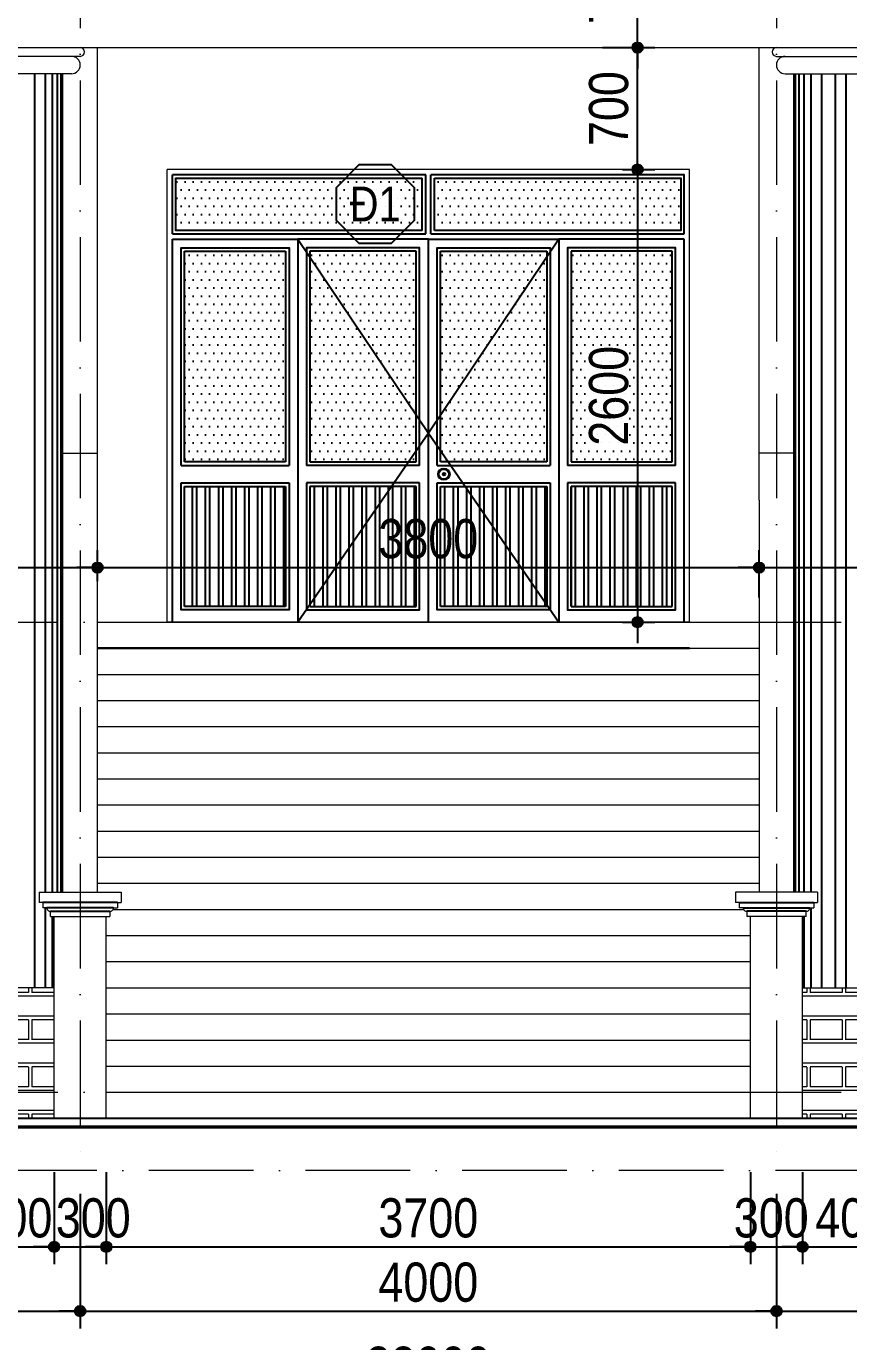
# Model space of a CAD drawing. Extents: x -1107188 to -523840, y 39692 to 514392.
# Drawn here: x -1084684 to -1079960, y 436156 to 443711 of the extents above; entities that cross this region are included whole.
import ezdxf
from ezdxf.enums import TextEntityAlignment as Align

# ---------------------------------------------------------------- set-up
doc = ezdxf.new("R2010")
doc.units = 0
doc.linetypes.add('ACAD_ISO10W100', pattern=[18, 12, -3, 0, -3])
doc.layers.get('DEFPOINTS').update_dxf_attribs({"linetype": 'CONTINUOUS'})
for name, color, linetype in [('baocongtrinh', 2, 'CONTINUOUS'), ('DIM', 1, 'CONTINUOUS'), ('DOOR', 20, 'CONTINUOUS'), ('HACTH', 8, 'CONTINUOUS'), ('HATCH', 8, 'CONTINUOUS'), ('KINH 1', 142, 'CONTINUOUS'), ('TAGS', 60, 'CONTINUOUS'), ('TUONG', 131, 'CONTINUOUS')]:
    doc.layers.add(name, color=color, linetype=linetype)
for name, color, linetype, lineweight in [('HACHT', 8, 'CONTINUOUS', 5), ('NET-THAY', 2, 'CONTINUOUS', 13), ('TRUC', 24, 'CONTINUOUS', 0)]:
    doc.layers.add(name, color=color, linetype=linetype, lineweight=lineweight)
doc.styles.add('HEL-CONDENSE', font='')
doc.styles.add('VNI-HELVE-CONDENSEN', font='')
doc.styles.get('HEL-CONDENSE').set_extended_font_data('VNI-Helve-Condense')
doc.styles.get('VNI-HELVE-CONDENSEN').set_extended_font_data('VNI-Helve-Condense')
doc.dimstyles.new('D100', dxfattribs={"dimtxt": 225, "dimasz": 1.2, "dimexe": 100, "dimexo": 0, "dimgap": 50, "dimtad": 1, "dimdec": 0, "dimzin": 13, "dimdsep": 46, "dimtxsty": 'HEL-CONDENSE', "dimblk": 'D50', "dimcen": 0, "dimclrd": 1, "dimclre": 1, "dimclrt": 7, "dimadec": 0, "dimazin": 0, "dimtfac": 1, "dimtdec": 0, "dimtmove": 0, "dimatfit": 3, "dimldrblk": 'D50', "dimfxl": 1, "dimtolj": 1, "dimtzin": 13, "dimarcsym": 0})
pattern_1 = [(180, (-2397851.25, 149288.5), (-3e-14, -270.968), [387.35, -19.05]), (180, (-2397851.25, 149174.2), (-3e-14, -270.968), [387.35, -19.05]), (180, (-2397952.85, 149153), (-3e-14, -270.968), [184.15, -19.05]), (180, (-2397952.85, 149038.7), (-3e-14, -270.968), [184.15, -19.05]), (270, (-2397851.25, 149288.5), (406.4, -7e-14), [114.3, -156.6672]), (270, (-2397832.2, 149288.5), (406.4, -7e-14), [114.3, -156.6672]), (270, (-2397952.85, 149153.01), (203.2, -4e-14), [114.3, -156.6672]), (270, (-2397933.8, 149153.01), (203.2, -4e-14), [114.3, -156.6672])]
pattern_2 = [(0, (564563.976, -397228.72), (23.4375, 46.875), [0, -46.875])]

# ---------------------------------------------------------------- blocks, each defined once
blk = doc.blocks.new('D50')
at = {"layer": 'DIM'}
blk.add_hatch(color=256, dxfattribs=at).paths.add_polyline_path([(25, 0, 1), (-25, 0, 1)])
blk.add_line((25, 0), (100, 0), dxfattribs=at)
blk.add_circle((0, 0), 25, dxfattribs=at)
blk = doc.blocks.new('*D620')
at = {"layer": 'DEFPOINTS', "color": 0, "transparency": 16777216}
for p in [(-1089874.6, 437005), (-1084374.6, 437005), (-1084374.6, 436331.5)]:
    blk.add_point(p, dxfattribs=at)
at = {"layer": 'DIM', "color": 1, "lineweight": -2, "transparency": 16777216}
for p, q in [((-1089874.6, 437005), (-1089874.6, 436231.5)), ((-1084374.6, 437005), (-1084374.6, 436231.5)), ((-1089873.4, 436331.5), (-1084375.8, 436331.5))]:
    blk.add_line(p, q, dxfattribs=at)
at = {"layer": 'DIM', "color": 1, "lineweight": -2, "transparency": 16777216, "xscale": 1.199999999999999, "yscale": 1.199999999999999, "zscale": 1.199999999999999, "rotation": 180}
blk.add_blockref('D50', (-1089874.6, 436331.5), dxfattribs=at)
at = {"layer": 'DIM', "color": 1, "lineweight": -2, "transparency": 16777216, "xscale": 1.199999999999999, "yscale": 1.199999999999999, "zscale": 1.199999999999999}
blk.add_blockref('D50', (-1084374.6, 436331.5), dxfattribs=at)
at = {"layer": 'DIM', "color": 7, "transparency": 16777216, "insert": (-1087124.6, 436496.4), "char_height": 225, "attachment_point": 5, "style": 'HEL-CONDENSE'}
blk.add_mtext('\\A1;5500', dxfattribs=at)
blk = doc.blocks.new('*D621')
at = {"layer": 'DEFPOINTS', "color": 0, "transparency": 16777216}
for p in [(-1084374.6, 437005), (-1080374.6, 437005), (-1080374.6, 436331.5)]:
    blk.add_point(p, dxfattribs=at)
at = {"layer": 'DIM', "color": 1, "lineweight": -2, "transparency": 16777216}
for p, q in [((-1084374.6, 437005), (-1084374.6, 436231.5)), ((-1080374.6, 437005), (-1080374.6, 436231.5)), ((-1084373.4, 436331.5), (-1080375.8, 436331.5))]:
    blk.add_line(p, q, dxfattribs=at)
at = {"layer": 'DIM', "color": 1, "lineweight": -2, "transparency": 16777216, "xscale": 1.199999999999999, "yscale": 1.199999999999999, "zscale": 1.199999999999999, "rotation": 180}
blk.add_blockref('D50', (-1084374.6, 436331.5), dxfattribs=at)
at = {"layer": 'DIM', "color": 1, "lineweight": -2, "transparency": 16777216, "xscale": 1.199999999999999, "yscale": 1.199999999999999, "zscale": 1.199999999999999}
blk.add_blockref('D50', (-1080374.6, 436331.5), dxfattribs=at)
at = {"layer": 'DIM', "color": 7, "transparency": 16777216, "insert": (-1082374.6, 436496.4), "char_height": 225, "attachment_point": 5, "style": 'HEL-CONDENSE'}
blk.add_mtext('\\A1;4000', dxfattribs=at)
blk = doc.blocks.new('*D622')
at = {"layer": 'DEFPOINTS', "color": 0, "transparency": 16777216}
for p in [(-1080374.6, 437005), (-1074874.6, 437005), (-1074874.6, 436331.5)]:
    blk.add_point(p, dxfattribs=at)
at = {"layer": 'DIM', "color": 1, "lineweight": -2, "transparency": 16777216}
for p, q in [((-1080374.6, 437005), (-1080374.6, 436231.5)), ((-1074874.6, 437005), (-1074874.6, 436231.5)), ((-1080373.4, 436331.5), (-1074875.8, 436331.5))]:
    blk.add_line(p, q, dxfattribs=at)
at = {"layer": 'DIM', "color": 1, "lineweight": -2, "transparency": 16777216, "xscale": 1.199999999999999, "yscale": 1.199999999999999, "zscale": 1.199999999999999, "rotation": 180}
blk.add_blockref('D50', (-1080374.6, 436331.5), dxfattribs=at)
at = {"layer": 'DIM', "color": 1, "lineweight": -2, "transparency": 16777216, "xscale": 1.199999999999999, "yscale": 1.199999999999999, "zscale": 1.199999999999999}
blk.add_blockref('D50', (-1074874.6, 436331.5), dxfattribs=at)
at = {"layer": 'DIM', "color": 7, "transparency": 16777216, "insert": (-1077624.6, 436496.4), "char_height": 225, "attachment_point": 5, "style": 'HEL-CONDENSE'}
blk.add_mtext('\\A1;5500', dxfattribs=at)
blk = doc.blocks.new('*D625')
at = {"layer": 'DEFPOINTS', "color": 0, "transparency": 16777216}
for p in [(-1098874.6, 437005), (-1065874.6, 437005), (-1065874.6, 435848.2)]:
    blk.add_point(p, dxfattribs=at)
at = {"layer": 'DIM', "color": 1, "lineweight": -2, "transparency": 16777216}
for p, q in [((-1098874.6, 437005), (-1098874.6, 435748.2)), ((-1065874.6, 437005), (-1065874.6, 435748.2)), ((-1098873.4, 435848.2), (-1065875.8, 435848.2))]:
    blk.add_line(p, q, dxfattribs=at)
at = {"layer": 'DIM', "color": 1, "lineweight": -2, "transparency": 16777216, "xscale": 1.199999999999999, "yscale": 1.199999999999999, "zscale": 1.199999999999999, "rotation": 180}
blk.add_blockref('D50', (-1098874.6, 435848.2), dxfattribs=at)
at = {"layer": 'DIM', "color": 1, "lineweight": -2, "transparency": 16777216, "xscale": 1.199999999999999, "yscale": 1.199999999999999, "zscale": 1.199999999999999}
blk.add_blockref('D50', (-1065874.6, 435848.2), dxfattribs=at)
at = {"layer": 'DIM', "color": 7, "transparency": 16777216, "insert": (-1082374.6, 436013.1), "char_height": 225, "attachment_point": 5, "style": 'HEL-CONDENSE'}
blk.add_mtext('\\A1;33000', dxfattribs=at)
blk = doc.blocks.new('KH-CUADI')
at = {"layer": 'TAGS'}
blk.add_lwpolyline([(-124, 300), (-300, 124), (-300, -124), (-124, -300), (124, -300), (300, -124), (300, 124), (124, 300)], close=True, dxfattribs=at)
at = {"layer": 'TAGS', "style": 'VNI-HELVE-CONDENSEN'}
blk.add_attdef('D', text='', height=300, dxfattribs=at).set_placement((0, 0), align=Align.MIDDLE)
blk = doc.blocks.new('A$C78045626')
at = {"layer": 'HATCH', "ltscale": 0.5}
h = blk.add_hatch(dxfattribs=at)
h.set_pattern_fill('ANSI32', color=256, scale=200, angle=45, style=0)
h.set_pattern_definition([(90, (-1082904.114, 382313.736), (-75, 1e-14), []), (90, (-1082879.114, 382338.736), (-75, 1e-14), [])])
h.paths.add_polyline_path([(-3441.3, 919.6), (-4021.3, 919.6), (-4021.3, 229.6), (-3441.3, 229.6)])
h.paths.add_polyline_path([(-2832.2, 919.6), (-3301.3, 919.6), (-3301.3, 240.8)], flags=17)
h.paths.add_polyline_path([(-2691.3, 919.6), (-2832.2, 919.6), (-3301.3, 240.8), (-3301.3, 229.6), (-2691.3, 229.6)])
h.paths.add_polyline_path([(-2410.5, 919.6), (-2551.3, 919.6), (-2551.3, 229.6), (-1941.3, 229.6), (-1941.3, 240.8)])
h.paths.add_polyline_path([(-1941.3, 919.6), (-2410.5, 919.6), (-1941.3, 240.8)], flags=17)
h.paths.add_polyline_path([(-1221.3, 919.6), (-1801.3, 919.6), (-1801.3, 229.6), (-1221.3, 229.6)])
at = {"layer": 'KINH 1', "ltscale": 0.5}
h = blk.add_hatch(dxfattribs=at)
h.set_pattern_fill('DOTS', color=256, scale=750, style=0)
h.set_pattern_definition(pattern_2)
h.paths.add_polyline_path([(-2656.3, 2689.6), (-4071.3, 2689.6), (-4071.3, 2389.6), (-2656.3, 2389.6)])
h.paths.add_polyline_path([(-1171.3, 2689.6), (-2586.3, 2689.6), (-2586.3, 2389.6), (-1171.3, 2389.6)])
h = blk.add_hatch(dxfattribs=at)
h.set_pattern_fill('DOTS', color=256, scale=750, style=0)
h.set_pattern_definition(pattern_2)
h.paths.add_polyline_path([(-3441.3, 2269.6), (-4021.3, 2269.6), (-4021.3, 1059.6), (-3441.3, 1059.6)])
h.paths.add_polyline_path([(-3301.3, 2235.5), (-3301.3, 1059.6), (-2735.4, 1059.6), (-2691.3, 1123.3), (-2691.3, 1328.6)])
h.paths.add_polyline_path([(-2691.3, 2269.6), (-3301.3, 2269.6), (-3301.3, 2235.5), (-2691.3, 1328.6)])
h.paths.add_polyline_path([(-2691.3, 1123.3), (-2735.4, 1059.6), (-2691.3, 1059.6)])
h = blk.add_hatch(dxfattribs=at)
h.set_pattern_fill('DOTS', color=256, scale=750, style=0)
h.set_pattern_definition(pattern_2)
h.paths.add_polyline_path([(-1221.3, 2269.6), (-1801.3, 2269.6), (-1801.3, 1059.6), (-1221.3, 1059.6)])
h.paths.add_polyline_path([(-1941.3, 2235.5), (-2551.3, 1328.6), (-2551.3, 1123.3), (-2507.3, 1059.6), (-1941.3, 1059.6)])
h.paths.add_polyline_path([(-1941.3, 2235.5), (-1941.3, 2269.6), (-2551.3, 2269.6), (-2551.3, 1328.6)])
h.paths.add_polyline_path([(-2551.3, 1123.3), (-2551.3, 1059.6), (-2507.3, 1059.6)], flags=17)
at = {"layer": 'DOOR'}
for p, q in [((-2636.3, 2369.6), (-2636.3, 2709.6)), ((-2606.3, 2369.6), (-2606.3, 2709.6)), ((-4091.3, 2339.6), (-3371.3, 2339.6)), ((-4091.3, 139.6), (-4091.3, 2339.6)), ((-3371.3, 2339.6), (-3371.3, 139.6)), ((-1151.3, 2339.6), (-1871.3, 2339.6)), ((-1871.3, 2339.6), (-1871.3, 139.6)), ((-4041.3, 1039.6), (-3421.3, 1039.6)), ((-2671.3, 1039.6), (-3321.3, 1039.6)), ((-2571.3, 1039.6), (-1921.3, 1039.6)), ((-1201.3, 1039.6), (-1821.3, 1039.6)), ((-4041.3, 939.6), (-3421.3, 939.6)), ((-2671.3, 939.6), (-3321.3, 939.6)), ((-2571.3, 939.6), (-1921.3, 939.6)), ((-1201.3, 939.6), (-1821.3, 939.6))]:
    blk.add_line(p, q, dxfattribs=at)
for points in [[(-2636.3, 2709.6), (-4091.3, 2709.6)], [(-4091.3, 2369.6), (-4091.3, 2709.6)], [(-1151.3, 2369.6), (-1151.3, 2709.6), (-2606.3, 2709.6)], [(-4091.3, 2369.6), (-2636.3, 2369.6)], [(-2606.3, 2369.6), (-1151.3, 2369.6)], [(-4041.3, 1039.6), (-4041.3, 2289.6), (-3421.3, 2289.6), (-3421.3, 1039.6)], [(-2621.3, 139.6), (-2621.3, 2339.6), (-3371.3, 2339.6), (-3371.3, 139.6)], [(-2671.3, 1039.6), (-2671.3, 2289.6), (-3321.3, 2289.6), (-3321.3, 1039.6)], [(-2621.3, 139.6), (-2621.3, 2339.6), (-1871.3, 2339.6), (-1871.3, 139.6)], [(-2571.3, 1039.6), (-2571.3, 2289.6), (-1921.3, 2289.6), (-1921.3, 1039.6)], [(-1201.3, 1039.6), (-1201.3, 2289.6), (-1821.3, 2289.6), (-1821.3, 1039.6)], [(-1151.3, 139.6), (-1151.3, 2339.6)], [(-3421.3, 939.6), (-3421.3, 209.6), (-4041.3, 209.6), (-4041.3, 939.6)], [(-3321.3, 939.6), (-3321.3, 209.6), (-2671.3, 209.6), (-2671.3, 939.6)], [(-1921.3, 939.6), (-1921.3, 209.6), (-2571.3, 209.6), (-2571.3, 939.6)], [(-1821.3, 939.6), (-1821.3, 209.6), (-1201.3, 209.6), (-1201.3, 939.6)]]:
    blk.add_lwpolyline(points, dxfattribs=at)
at = {"layer": 'HACTH'}
for p, q in [((-2656.3, 2389.6), (-2656.3, 2689.6)), ((-2586.3, 2389.6), (-2586.3, 2689.6))]:
    blk.add_line(p, q, dxfattribs=at)
for points in [[(-2656.3, 2389.6), (-4071.3, 2389.6), (-4071.3, 2689.6), (-2656.3, 2689.6)], [(-2586.3, 2689.6), (-1171.3, 2689.6), (-1171.3, 2389.6), (-2586.3, 2389.6)], [(-3371.3, 2339.6), (-2621.3, 1224.6), (-3371.3, 139.6)], [(-1871.3, 2339.6), (-2621.3, 1224.6), (-1871.3, 139.6)]]:
    blk.add_lwpolyline(points, dxfattribs=at)
for radius in [28.7, 7.25]:
    blk.add_circle((-2531.9, 989.6), radius, dxfattribs=at)
at = {"layer": 'HATCH'}
for p, q in [((-4021.3, 2269.6), (-3441.3, 2269.6)), ((-4021.3, 1059.6), (-4021.3, 2269.6)), ((-3441.3, 2269.6), (-3441.3, 1059.6)), ((-2691.3, 2269.6), (-3301.3, 2269.6)), ((-3301.3, 2269.6), (-3301.3, 1059.6)), ((-2691.3, 1059.6), (-2691.3, 2269.6)), ((-2551.3, 1059.6), (-2551.3, 2269.6)), ((-2551.3, 2269.6), (-1941.3, 2269.6)), ((-1941.3, 2269.6), (-1941.3, 1059.6)), ((-1221.3, 2269.6), (-1801.3, 2269.6)), ((-1801.3, 2269.6), (-1801.3, 1059.6)), ((-1221.3, 1059.6), (-1221.3, 2269.6)), ((-3441.3, 1059.6), (-4021.3, 1059.6)), ((-3301.3, 1059.6), (-2691.3, 1059.6)), ((-1941.3, 1059.6), (-2551.3, 1059.6)), ((-1801.3, 1059.6), (-1221.3, 1059.6)), ((-4021.3, 229.6), (-4021.3, 919.6)), ((-4021.3, 919.6), (-3441.3, 919.6)), ((-3441.3, 919.6), (-3441.3, 229.6)), ((-3301.3, 919.6), (-3301.3, 229.6)), ((-2691.3, 919.6), (-3301.3, 919.6)), ((-2691.3, 229.6), (-2691.3, 919.6)), ((-2551.3, 229.6), (-2551.3, 919.6)), ((-2551.3, 919.6), (-1941.3, 919.6)), ((-1941.3, 919.6), (-1941.3, 229.6)), ((-1801.3, 919.6), (-1801.3, 229.6)), ((-1221.3, 919.6), (-1801.3, 919.6)), ((-1221.3, 229.6), (-1221.3, 919.6)), ((-3441.3, 229.6), (-4021.3, 229.6)), ((-3301.3, 229.6), (-2691.3, 229.6)), ((-1941.3, 229.6), (-2551.3, 229.6)), ((-1801.3, 229.6), (-1221.3, 229.6))]:
    blk.add_line(p, q, dxfattribs=at)
at = {"layer": 'NET-THAY'}
for p, q in [((-4121.3, 139.6), (-4121.3, 2739.6)), ((-1121.3, 139.6), (-4121.3, 139.6))]:
    blk.add_line(p, q, dxfattribs=at)
for points in [[(-1121.3, 139.6), (-1121.3, 2739.6), (-4121.3, 2739.6)], [(-2526.7, 989.6), (-2536.1, 989.6)]]:
    blk.add_lwpolyline(points, dxfattribs=at)
blk.add_circle((-2531.9, 989.6), 35.2, dxfattribs=at)
blk = doc.blocks.new('*D644')
at = {"layer": 'DEFPOINTS', "color": 0, "linetype": 'Continuous', "transparency": 16777216}
for p in [(-1087174.6, 440849), (-1084274.6, 440602), (-1084274.6, 440524.9)]:
    blk.add_point(p, dxfattribs=at)
at = {"layer": 'DIM', "color": 1, "linetype": 'Continuous', "lineweight": -2, "transparency": 16777216}
for p, q in [((-1087174.6, 440849), (-1087174.6, 440502)), ((-1084274.6, 440524.9), (-1084274.6, 440702)), ((-1087173.4, 440602), (-1084275.8, 440602))]:
    blk.add_line(p, q, dxfattribs=at)
at = {"layer": 'DIM', "color": 1, "linetype": 'Continuous', "lineweight": -2, "transparency": 16777216, "xscale": 1.199999999999999, "yscale": 1.199999999999999, "zscale": 1.199999999999999, "rotation": 180}
blk.add_blockref('D50', (-1087174.6, 440602), dxfattribs=at)
at = {"layer": 'DIM', "color": 1, "linetype": 'Continuous', "lineweight": -2, "transparency": 16777216, "xscale": 1.199999999999999, "yscale": 1.199999999999999, "zscale": 1.199999999999999}
blk.add_blockref('D50', (-1084274.6, 440602), dxfattribs=at)
at = {"layer": 'DIM', "color": 7, "linetype": 'Continuous', "transparency": 16777216, "insert": (-1085724.6, 440766.9), "char_height": 225, "attachment_point": 5, "style": 'HEL-CONDENSE'}
blk.add_mtext('\\A1;2900', dxfattribs=at)
blk = doc.blocks.new('*D645')
at = {"layer": 'DEFPOINTS', "color": 0, "linetype": 'Continuous', "transparency": 16777216}
for p in [(-1080474.6, 440602), (-1084274.6, 440524.9), (-1080474.6, 440429.8)]:
    blk.add_point(p, dxfattribs=at)
at = {"layer": 'DIM', "color": 1, "linetype": 'Continuous', "lineweight": -2, "transparency": 16777216}
for p, q in [((-1084274.6, 440524.9), (-1084274.6, 440702)), ((-1080474.6, 440429.8), (-1080474.6, 440702)), ((-1084273.4, 440602), (-1080475.8, 440602))]:
    blk.add_line(p, q, dxfattribs=at)
at = {"layer": 'DIM', "color": 1, "linetype": 'Continuous', "lineweight": -2, "transparency": 16777216, "xscale": 1.199999999999999, "yscale": 1.199999999999999, "zscale": 1.199999999999999, "rotation": 180}
blk.add_blockref('D50', (-1084274.6, 440602), dxfattribs=at)
at = {"layer": 'DIM', "color": 1, "linetype": 'Continuous', "lineweight": -2, "transparency": 16777216, "xscale": 1.199999999999999, "yscale": 1.199999999999999, "zscale": 1.199999999999999}
blk.add_blockref('D50', (-1080474.6, 440602), dxfattribs=at)
at = {"layer": 'DIM', "color": 7, "linetype": 'Continuous', "transparency": 16777216, "insert": (-1082374.6, 440766.9), "char_height": 225, "attachment_point": 5, "style": 'HEL-CONDENSE'}
blk.add_mtext('\\A1;3800', dxfattribs=at)
blk = doc.blocks.new('*D646')
at = {"layer": 'DEFPOINTS', "color": 0, "linetype": 'Continuous', "transparency": 16777216}
for p in [(-1077574.6, 440602), (-1080474.6, 440429.8), (-1077574.6, 440288.7)]:
    blk.add_point(p, dxfattribs=at)
at = {"layer": 'DIM', "color": 1, "linetype": 'Continuous', "lineweight": -2, "transparency": 16777216}
for p, q in [((-1080474.6, 440429.8), (-1080474.6, 440702)), ((-1077574.6, 440288.7), (-1077574.6, 440702)), ((-1080473.4, 440602), (-1077575.8, 440602))]:
    blk.add_line(p, q, dxfattribs=at)
at = {"layer": 'DIM', "color": 1, "linetype": 'Continuous', "lineweight": -2, "transparency": 16777216, "xscale": 1.199999999999999, "yscale": 1.199999999999999, "zscale": 1.199999999999999, "rotation": 180}
blk.add_blockref('D50', (-1080474.6, 440602), dxfattribs=at)
at = {"layer": 'DIM', "color": 1, "linetype": 'Continuous', "lineweight": -2, "transparency": 16777216, "xscale": 1.199999999999999, "yscale": 1.199999999999999, "zscale": 1.199999999999999}
blk.add_blockref('D50', (-1077574.6, 440602), dxfattribs=at)
at = {"layer": 'DIM', "color": 7, "linetype": 'Continuous', "transparency": 16777216, "insert": (-1079024.6, 440766.9), "char_height": 225, "attachment_point": 5, "style": 'HEL-CONDENSE'}
blk.add_mtext('\\A1;2900', dxfattribs=at)
blk = doc.blocks.new('*D713')
at = {"layer": 'DEFPOINTS', "color": 0, "linetype": 'Continuous', "transparency": 16777216}
for p in [(-1084924.6, 437132.8), (-1084524.6, 437129.3), (-1084524.6, 436700.7)]:
    blk.add_point(p, dxfattribs=at)
at = {"layer": 'DIM', "color": 1, "linetype": 'Continuous', "lineweight": -2, "transparency": 16777216}
for p, q in [((-1084924.6, 437132.8), (-1084924.6, 436600.7)), ((-1084524.6, 437129.3), (-1084524.6, 436600.7)), ((-1084923.4, 436700.7), (-1084525.8, 436700.7))]:
    blk.add_line(p, q, dxfattribs=at)
at = {"layer": 'DIM', "color": 1, "linetype": 'Continuous', "lineweight": -2, "transparency": 16777216, "xscale": 1.199999999999999, "yscale": 1.199999999999999, "zscale": 1.199999999999999, "rotation": 180}
blk.add_blockref('D50', (-1084924.6, 436700.7), dxfattribs=at)
at = {"layer": 'DIM', "color": 1, "linetype": 'Continuous', "lineweight": -2, "transparency": 16777216, "xscale": 1.199999999999999, "yscale": 1.199999999999999, "zscale": 1.199999999999999}
blk.add_blockref('D50', (-1084524.6, 436700.7), dxfattribs=at)
at = {"layer": 'DIM', "color": 7, "linetype": 'Continuous', "transparency": 16777216, "insert": (-1084749.6, 436865.6), "char_height": 225, "attachment_point": 5, "style": 'HEL-CONDENSE'}
blk.add_mtext('\\A1;400', dxfattribs=at)
blk = doc.blocks.new('*D714')
at = {"layer": 'DEFPOINTS', "color": 0, "linetype": 'Continuous', "transparency": 16777216}
for p in [(-1084524.6, 437129.3), (-1084224.6, 437129.3), (-1084224.6, 436700.7)]:
    blk.add_point(p, dxfattribs=at)
at = {"layer": 'DIM', "color": 1, "linetype": 'Continuous', "lineweight": -2, "transparency": 16777216}
for p, q in [((-1084524.6, 437129.3), (-1084524.6, 436600.7)), ((-1084224.6, 437129.3), (-1084224.6, 436600.7)), ((-1084523.4, 436700.7), (-1084225.8, 436700.7))]:
    blk.add_line(p, q, dxfattribs=at)
at = {"layer": 'DIM', "color": 1, "linetype": 'Continuous', "lineweight": -2, "transparency": 16777216, "xscale": 1.199999999999999, "yscale": 1.199999999999999, "zscale": 1.199999999999999, "rotation": 180}
blk.add_blockref('D50', (-1084524.6, 436700.7), dxfattribs=at)
at = {"layer": 'DIM', "color": 1, "linetype": 'Continuous', "lineweight": -2, "transparency": 16777216, "xscale": 1.199999999999999, "yscale": 1.199999999999999, "zscale": 1.199999999999999}
blk.add_blockref('D50', (-1084224.6, 436700.7), dxfattribs=at)
at = {"layer": 'DIM', "color": 7, "linetype": 'Continuous', "transparency": 16777216, "insert": (-1084299.6, 436865.6), "char_height": 225, "attachment_point": 5, "style": 'HEL-CONDENSE'}
blk.add_mtext('\\A1;300', dxfattribs=at)
blk = doc.blocks.new('*D715')
at = {"layer": 'DEFPOINTS', "color": 0, "linetype": 'Continuous', "transparency": 16777216}
for p in [(-1084224.6, 437129.3), (-1080524.6, 437129.3), (-1080524.6, 436700.7)]:
    blk.add_point(p, dxfattribs=at)
at = {"layer": 'DIM', "color": 1, "linetype": 'Continuous', "lineweight": -2, "transparency": 16777216}
for p, q in [((-1084224.6, 437129.3), (-1084224.6, 436600.7)), ((-1080524.6, 437129.3), (-1080524.6, 436600.7)), ((-1084223.4, 436700.7), (-1080525.8, 436700.7))]:
    blk.add_line(p, q, dxfattribs=at)
at = {"layer": 'DIM', "color": 1, "linetype": 'Continuous', "lineweight": -2, "transparency": 16777216, "xscale": 1.199999999999999, "yscale": 1.199999999999999, "zscale": 1.199999999999999, "rotation": 180}
blk.add_blockref('D50', (-1084224.6, 436700.7), dxfattribs=at)
at = {"layer": 'DIM', "color": 1, "linetype": 'Continuous', "lineweight": -2, "transparency": 16777216, "xscale": 1.199999999999999, "yscale": 1.199999999999999, "zscale": 1.199999999999999}
blk.add_blockref('D50', (-1080524.6, 436700.7), dxfattribs=at)
at = {"layer": 'DIM', "color": 7, "linetype": 'Continuous', "transparency": 16777216, "insert": (-1082374.6, 436865.6), "char_height": 225, "attachment_point": 5, "style": 'HEL-CONDENSE'}
blk.add_mtext('\\A1;3700', dxfattribs=at)
blk = doc.blocks.new('*D716')
at = {"layer": 'DEFPOINTS', "color": 0, "linetype": 'Continuous', "transparency": 16777216}
for p in [(-1080524.6, 437129.3), (-1080224.6, 437129.3), (-1080224.6, 436700.7)]:
    blk.add_point(p, dxfattribs=at)
at = {"layer": 'DIM', "color": 1, "linetype": 'Continuous', "lineweight": -2, "transparency": 16777216}
for p, q in [((-1080524.6, 437129.3), (-1080524.6, 436600.7)), ((-1080224.6, 437129.3), (-1080224.6, 436600.7)), ((-1080523.4, 436700.7), (-1080225.8, 436700.7))]:
    blk.add_line(p, q, dxfattribs=at)
at = {"layer": 'DIM', "color": 1, "linetype": 'Continuous', "lineweight": -2, "transparency": 16777216, "xscale": 1.199999999999999, "yscale": 1.199999999999999, "zscale": 1.199999999999999, "rotation": 180}
blk.add_blockref('D50', (-1080524.6, 436700.7), dxfattribs=at)
at = {"layer": 'DIM', "color": 1, "linetype": 'Continuous', "lineweight": -2, "transparency": 16777216, "xscale": 1.199999999999999, "yscale": 1.199999999999999, "zscale": 1.199999999999999}
blk.add_blockref('D50', (-1080224.6, 436700.7), dxfattribs=at)
at = {"layer": 'DIM', "color": 7, "linetype": 'Continuous', "transparency": 16777216, "insert": (-1080404.6, 436865.6), "char_height": 225, "attachment_point": 5, "style": 'HEL-CONDENSE'}
blk.add_mtext('\\A1;300', dxfattribs=at)
blk = doc.blocks.new('*D717')
at = {"layer": 'DEFPOINTS', "color": 0, "linetype": 'Continuous', "transparency": 16777216}
for p in [(-1080224.6, 437129.3), (-1079824.6, 437139.7), (-1079824.6, 436700.7)]:
    blk.add_point(p, dxfattribs=at)
at = {"layer": 'DIM', "color": 1, "linetype": 'Continuous', "lineweight": -2, "transparency": 16777216}
for p, q in [((-1080224.6, 437129.3), (-1080224.6, 436600.7)), ((-1079824.6, 437139.7), (-1079824.6, 436600.7)), ((-1080223.4, 436700.7), (-1079825.8, 436700.7))]:
    blk.add_line(p, q, dxfattribs=at)
at = {"layer": 'DIM', "color": 1, "linetype": 'Continuous', "lineweight": -2, "transparency": 16777216, "xscale": 1.199999999999999, "yscale": 1.199999999999999, "zscale": 1.199999999999999, "rotation": 180}
blk.add_blockref('D50', (-1080224.6, 436700.7), dxfattribs=at)
at = {"layer": 'DIM', "color": 1, "linetype": 'Continuous', "lineweight": -2, "transparency": 16777216, "xscale": 1.199999999999999, "yscale": 1.199999999999999, "zscale": 1.199999999999999}
blk.add_blockref('D50', (-1079824.6, 436700.7), dxfattribs=at)
at = {"layer": 'DIM', "color": 7, "linetype": 'Continuous', "transparency": 16777216, "insert": (-1079936.8, 436865.6), "char_height": 225, "attachment_point": 5, "style": 'HEL-CONDENSE'}
blk.add_mtext('\\A1;400', dxfattribs=at)
blk = doc.blocks.new('*D759')
at = {"layer": 'DEFPOINTS', "color": 0, "linetype": 'Continuous', "transparency": 16777216}
for p in [(-1081259.3, 442888.7), (-1081259.3, 440288.7), (-1081172.6, 440288.7)]:
    blk.add_point(p, dxfattribs=at)
at = {"layer": 'DIM', "color": 1, "linetype": 'Continuous', "lineweight": -2, "transparency": 16777216}
for p, q in [((-1081259.3, 442888.7), (-1081072.6, 442888.7)), ((-1081172.6, 442887.5), (-1081172.6, 440289.9)), ((-1081259.3, 440288.7), (-1081072.6, 440288.7))]:
    blk.add_line(p, q, dxfattribs=at)
at = {"layer": 'DIM', "color": 1, "linetype": 'Continuous', "lineweight": -2, "transparency": 16777216, "xscale": 1.199999999999999, "yscale": 1.199999999999999, "zscale": 1.199999999999999}
for p, rotation in [((-1081172.6, 442888.7), 90), ((-1081172.6, 440288.7), 270)]:
    blk.add_blockref('D50', p, dxfattribs=dict(at, rotation=rotation))
at = {"layer": 'DIM', "color": 7, "linetype": 'Continuous', "transparency": 16777216, "insert": (-1081337.5, 441588.7), "char_height": 225, "attachment_point": 5, "rotation": 90, "style": 'HEL-CONDENSE'}
blk.add_mtext('\\A1;2600', dxfattribs=at)
blk = doc.blocks.new('*D760')
at = {"layer": 'DEFPOINTS', "color": 0, "linetype": 'Continuous', "transparency": 16777216}
for p in [(-1081259.3, 443588.7), (-1081172.6, 443588.7), (-1081259.3, 442888.7)]:
    blk.add_point(p, dxfattribs=at)
at = {"layer": 'DIM', "color": 1, "linetype": 'Continuous', "lineweight": -2, "transparency": 16777216}
for p, q in [((-1081259.3, 443588.7), (-1081072.6, 443588.7)), ((-1081172.6, 442889.9), (-1081172.6, 443587.5)), ((-1081259.3, 442888.7), (-1081072.6, 442888.7))]:
    blk.add_line(p, q, dxfattribs=at)
at = {"layer": 'DIM', "color": 1, "linetype": 'Continuous', "lineweight": -2, "transparency": 16777216, "xscale": 1.199999999999999, "yscale": 1.199999999999999, "zscale": 1.199999999999999}
for p, rotation in [((-1081172.6, 443588.7), 90), ((-1081172.6, 442888.7), 270)]:
    blk.add_blockref('D50', p, dxfattribs=dict(at, rotation=rotation))
at = {"layer": 'DIM', "color": 7, "linetype": 'Continuous', "transparency": 16777216, "insert": (-1081337.5, 443238.7), "char_height": 225, "attachment_point": 5, "rotation": 90, "style": 'HEL-CONDENSE'}
blk.add_mtext('\\A1;700', dxfattribs=at)
blk = doc.blocks.new('*D761')
at = {"layer": 'DEFPOINTS', "color": 0, "linetype": 'Continuous', "transparency": 16777216}
for p in [(-1081374, 444288.7), (-1081172.6, 444288.7), (-1081374, 443588.7)]:
    blk.add_point(p, dxfattribs=at)
at = {"layer": 'DIM', "color": 1, "linetype": 'Continuous', "lineweight": -2, "transparency": 16777216}
for p, q in [((-1081374, 444288.7), (-1081072.6, 444288.7)), ((-1081172.6, 443589.9), (-1081172.6, 444287.5)), ((-1081374, 443588.7), (-1081072.6, 443588.7))]:
    blk.add_line(p, q, dxfattribs=at)
at = {"layer": 'DIM', "color": 1, "linetype": 'Continuous', "lineweight": -2, "transparency": 16777216, "xscale": 1.199999999999999, "yscale": 1.199999999999999, "zscale": 1.199999999999999}
for p, rotation in [((-1081172.6, 444288.7), 90), ((-1081172.6, 443588.7), 270)]:
    blk.add_blockref('D50', p, dxfattribs=dict(at, rotation=rotation))
at = {"layer": 'DIM', "color": 7, "linetype": 'Continuous', "transparency": 16777216, "insert": (-1081337.5, 443938.7), "char_height": 225, "attachment_point": 5, "rotation": 90, "style": 'HEL-CONDENSE'}
blk.add_mtext('\\A1;700', dxfattribs=at)

msp = doc.modelspace()

# ---------------------------------------------------------------- hatches: boundary and pattern name
at = {"layer": 'HACHT'}
h = msp.add_hatch(dxfattribs=at)
h.set_pattern_fill('AR-BRELM', color=256, scale=2, angle=180, style=0)
h.set_pattern_definition(pattern_1)
h.paths.add_polyline_path([(-1084674.574, 438188.696), (-1084524.574, 438188.696), (-1084524.574, 437588.696), (-1084674.574, 437588.696)])
h.paths.add_polyline_path([(-1084674.574, 437588.696), (-1084524.574, 437588.696), (-1084524.574, 437438.696), (-1084674.574, 437438.696)])
h.paths.add_polyline_path([(-1084924.574, 438188.696), (-1084924.574, 437588.696), (-1084674.574, 437588.696), (-1084674.574, 438188.696)])
h.paths.add_polyline_path([(-1084924.574, 437588.696), (-1084924.574, 437438.696), (-1084674.574, 437438.696), (-1084674.574, 437588.696)])
h = msp.add_hatch(dxfattribs=at)
h.set_pattern_fill('AR-BRELM', color=256, scale=2, angle=180, style=0)
h.set_pattern_definition(pattern_1)
h.paths.add_polyline_path([(-1080074.574, 438188.696), (-1080224.574, 438188.696), (-1080224.574, 437588.696), (-1080074.574, 437588.696)])
h.paths.add_polyline_path([(-1080074.574, 437588.696), (-1080224.574, 437588.696), (-1080224.574, 437438.696), (-1080074.574, 437438.696)])
h.paths.add_polyline_path([(-1079824.574, 437588.696), (-1079824.574, 438188.696), (-1080074.574, 438188.696), (-1080074.574, 437588.696)])
h.paths.add_polyline_path([(-1079824.574, 437438.696), (-1079824.574, 437588.696), (-1080074.574, 437588.696), (-1080074.574, 437438.696)])
at = {"layer": 'HACTH'}
h = msp.add_hatch(dxfattribs=at)
h.set_pattern_fill('ANSI32', color=256, scale=20, angle=135, style=0)
h.set_pattern_definition([(180, (-1261255.66, -61849.44), (-1e-14, -190.5), []), (180, (-1261319.16, -61785.94), (-1e-14, -190.5), [])])
h.paths.add_polyline_path([(-1096124.574, 444588.696), (-1098474.574, 444588.696), (-1098474.574, 443888.696), (-1097724.574, 443888.696), (-1097724.574, 444013.696, 0.41421356), (-1097674.574, 444063.696), (-1096874.574, 444063.696, 0.41421356), (-1096824.574, 444013.696), (-1096824.574, 443888.696), (-1096124.574, 443888.696)])
h.paths.add_polyline_path([(-1093174.574, 444588.696), (-1095524.574, 444588.696), (-1095524.574, 443888.696), (-1094824.574, 443888.696), (-1094824.574, 444013.696, 0.41421356), (-1094774.574, 444063.696), (-1093974.574, 444063.696, 0.41421356), (-1093924.574, 444013.696), (-1093924.574, 443888.696), (-1093174.574, 443888.696)])
h.paths.add_polyline_path([(-1090174.574, 444588.696), (-1092574.574, 444588.696), (-1092574.574, 443888.696), (-1091824.574, 443888.696), (-1091824.574, 444013.696, 0.41421356), (-1091774.574, 444063.696), (-1090974.574, 444063.696, 0.41421356), (-1090924.574, 444013.696), (-1090924.574, 443888.696), (-1090174.574, 443888.696)])
h.paths.add_polyline_path([(-1084675.897, 444073.3), (-1080002.471, 444073.3), (-1080002.471, 443619.18), (-1084675.897, 443619.18)], flags=9)
edge = h.paths.add_edge_path()
edge.add_line((-1098474.574, 442988.696), (-1096124.574, 442988.696))
edge.add_line((-1096124.574, 442988.696), (-1096124.574, 443888.696))
edge.add_line((-1096124.574, 443888.696), (-1096824.574, 443888.696))
edge.add_line((-1096824.574, 443888.696), (-1096824.574, 443763.696))
edge.add_arc((-1096824.574, 443713.696), 50, 90, 180)
edge.add_line((-1096874.574, 443713.696), (-1097674.574, 443713.696))
edge.add_arc((-1097724.574, 443713.696), 50, 0, 90)
edge.add_line((-1097724.574, 443763.696), (-1097724.574, 443888.696))
edge.add_line((-1097724.574, 443888.696), (-1098474.574, 443888.696))
edge.add_line((-1098474.574, 443888.696), (-1098474.574, 442988.696))
edge = h.paths.add_edge_path()
edge.add_line((-1095524.574, 442988.696), (-1093174.574, 442988.696))
edge.add_line((-1093174.574, 442988.696), (-1093174.574, 443888.696))
edge.add_line((-1093174.574, 443888.696), (-1093924.574, 443888.696))
edge.add_line((-1093924.574, 443888.696), (-1093924.574, 443763.696))
edge.add_arc((-1093924.574, 443713.696), 50, 90, 180)
edge.add_line((-1093974.574, 443713.696), (-1094774.574, 443713.696))
edge.add_arc((-1094824.574, 443713.696), 50, 0, 90)
edge.add_line((-1094824.574, 443763.696), (-1094824.574, 443888.696))
edge.add_line((-1094824.574, 443888.696), (-1095524.574, 443888.696))
edge.add_line((-1095524.574, 443888.696), (-1095524.574, 442988.696))
edge = h.paths.add_edge_path()
edge.add_line((-1092574.574, 442988.696), (-1090174.574, 442988.696))
edge.add_line((-1090174.574, 442988.696), (-1090174.574, 443888.696))
edge.add_line((-1090174.574, 443888.696), (-1090924.574, 443888.696))
edge.add_line((-1090924.574, 443888.696), (-1090924.574, 443763.696))
edge.add_arc((-1090924.574, 443713.696), 50, 90, 180)
edge.add_line((-1090974.574, 443713.696), (-1091774.574, 443713.696))
edge.add_arc((-1091824.574, 443713.696), 50, 0, 90)
edge.add_line((-1091824.574, 443763.696), (-1091824.574, 443888.696))
edge.add_line((-1091824.574, 443888.696), (-1092574.574, 443888.696))
edge.add_line((-1092574.574, 443888.696), (-1092574.574, 442988.696))

# ---------------------------------------------------------------- linework, layer by layer
at = {"layer": 'baocongtrinh'}
msp.add_line((-1080874.574, 440138.696), (-1084274.574, 440138.696), dxfattribs=at)
msp.add_lwpolyline([(-1084274.574, 440138.696), (-1080874.574, 440138.696)], dxfattribs=at)
at = {"layer": 'HATCH'}
for p, q in [((-1084634.574, 438188.696), (-1084634.574, 443438.696)), ((-1084574.574, 438738.696), (-1084574.574, 443438.696)), ((-1084534.574, 438738.696), (-1084534.574, 443438.696)), ((-1084504.574, 438738.696), (-1084504.574, 443438.696)), ((-1084484.574, 438738.696), (-1084484.574, 443438.696)), ((-1080264.574, 438738.696), (-1080264.574, 443438.696)), ((-1080244.574, 438738.696), (-1080244.574, 443438.696)), ((-1080214.574, 438738.696), (-1080214.574, 443438.696)), ((-1080174.574, 438738.696), (-1080174.574, 443438.696)), ((-1080114.574, 438188.696), (-1080114.574, 443438.696)), ((-1080034.574, 438188.696), (-1080034.574, 443438.696)), ((-1079974.574, 438188.696), (-1079974.574, 443438.696)), ((-1084574.574, 438188.696), (-1084574.574, 438648.696)), ((-1084534.574, 438188.696), (-1084534.574, 438598.693)), ((-1080214.574, 438188.696), (-1080214.574, 438598.693)), ((-1080174.574, 438188.696), (-1080174.574, 438648.696))]:
    msp.add_line(p, q, dxfattribs=at)
at = {"layer": 'HATCH', "linetype": 'Continuous'}
for p, q in [((-1084160.574, 438678.696), (-1084588.574, 438678.696)), ((-1080588.574, 438678.696), (-1080160.574, 438678.696)), ((-1084182.574, 438648.696), (-1084566.574, 438648.696)), ((-1084544.574, 438628.696), (-1084204.574, 438628.696)), ((-1080566.574, 438648.696), (-1080182.574, 438648.696)), ((-1080204.574, 438628.696), (-1080544.574, 438628.696))]:
    msp.add_line(p, q, dxfattribs=at)
at = {"layer": 'NET-THAY'}
for p, q in [((-1084274.574, 438738.696), (-1084274.574, 443588.696)), ((-1080474.574, 440988.696), (-1080474.574, 443588.696)), ((-1084474.574, 438738.696), (-1084474.574, 443438.696)), ((-1080274.574, 438738.696), (-1080274.574, 443438.696)), ((-1084474.574, 441258.696), (-1084274.574, 441258.696)), ((-1080274.574, 441258.696), (-1080474.574, 441258.696)), ((-1084610.574, 438738.696), (-1084138.574, 438738.696)), ((-1084610.574, 438738.696), (-1084610.574, 438678.696)), ((-1084138.574, 438738.696), (-1084138.574, 438678.696)), ((-1080138.574, 438738.696), (-1080610.574, 438738.696)), ((-1080610.574, 438738.696), (-1080610.574, 438678.696)), ((-1080138.574, 438738.696), (-1080138.574, 438678.696)), ((-1084588.574, 438678.696), (-1084610.574, 438678.696)), ((-1084588.574, 438678.696), (-1084588.574, 438648.696)), ((-1084160.574, 438678.696), (-1084160.574, 438648.696)), ((-1084160.574, 438678.696), (-1084138.574, 438678.696)), ((-1080588.574, 438678.696), (-1080610.574, 438678.696)), ((-1080588.574, 438678.696), (-1080588.574, 438648.696)), ((-1080160.574, 438678.696), (-1080160.574, 438648.696)), ((-1080160.574, 438678.696), (-1080138.574, 438678.696)), ((-1084566.574, 438648.696), (-1084588.574, 438648.696)), ((-1084544.574, 438598.693), (-1084544.574, 438628.696)), ((-1084544.574, 438598.693), (-1084204.574, 438598.693)), ((-1084524.574, 437438.696), (-1084524.574, 438598.693)), ((-1084224.574, 437438.696), (-1084224.574, 438598.693)), ((-1084204.574, 438628.696), (-1084204.574, 438598.693)), ((-1084182.574, 438648.696), (-1084160.574, 438648.696)), ((-1080566.574, 438648.696), (-1080588.574, 438648.696)), ((-1080544.574, 438628.696), (-1080544.574, 438598.693)), ((-1080204.574, 438598.693), (-1080544.574, 438598.693)), ((-1080524.574, 437438.696), (-1080524.574, 438598.693)), ((-1080224.574, 437438.696), (-1080224.574, 438598.693)), ((-1080204.574, 438598.693), (-1080204.574, 438628.696)), ((-1080182.574, 438648.696), (-1080160.574, 438648.696))]:
    msp.add_line(p, q, dxfattribs=at)
for points in [[(-1087174.574, 443588.696), (-1077574.574, 443588.696)], [(-1084374.574, 443538.696), (-1084974.574, 443538.696)], [(-1080374.574, 443538.696), (-1079774.574, 443538.696)], [(-1084424.574, 443438.696), (-1084924.574, 443438.696)], [(-1080324.574, 443438.696), (-1079824.574, 443438.696)], [(-1080474.574, 440988.696), (-1080474.574, 438738.696)], [(-1080474.574, 440988.696), (-1080474.574, 438738.696)], [(-1084274.574, 440288.696), (-1080474.574, 440288.696)], [(-1084274.574, 440138.696), (-1080474.574, 440138.696)], [(-1084274.574, 439988.696), (-1080474.574, 439988.696)], [(-1084274.574, 439988.696), (-1080474.574, 439988.696)], [(-1084274.574, 439838.696), (-1080474.574, 439838.696)], [(-1084274.574, 439688.696), (-1080474.574, 439688.696)], [(-1084274.574, 439538.696), (-1080474.574, 439538.696)], [(-1084274.574, 439388.696), (-1080474.574, 439388.696)], [(-1084274.574, 439238.696), (-1080474.574, 439238.696)], [(-1084274.574, 439088.696), (-1080474.574, 439088.696)], [(-1084274.574, 438938.696), (-1080474.574, 438938.696)], [(-1084274.574, 438788.696), (-1080474.574, 438788.696)], [(-1084185.226, 438638.696), (-1080563.922, 438638.696)], [(-1084224.574, 438488.696), (-1080524.574, 438488.696)], [(-1084224.574, 438338.696), (-1080524.574, 438338.696)], [(-1084524.574, 438188.696), (-1084924.574, 438188.696)], [(-1084224.574, 438188.696), (-1080524.574, 438188.696)], [(-1080224.574, 438188.696), (-1079824.574, 438188.696)], [(-1084224.574, 438038.696), (-1080524.574, 438038.696)], [(-1084224.574, 437888.696), (-1080524.574, 437888.696)], [(-1084224.574, 437738.696), (-1080524.574, 437738.696)], [(-1084224.574, 437588.696), (-1080524.574, 437588.696)], [(-1099974.574, 437438.696), (-1084374.574, 437438.696)], [(-1084274.574, 437438.696), (-1080474.574, 437438.696)], [(-1064477.682, 437438.696), (-1080474.574, 437438.696)]]:
    msp.add_lwpolyline(points, dxfattribs=at)
for centre, radius, start, end in [((-1084374.574, 443563.696), 25, 270, 90), ((-1080374.574, 443563.696), 25, 90, 270), ((-1084424.574, 443488.696), 50, 270, 90), ((-1080324.574, 443488.696), 50, 90, 270), ((-1084546.511, 438648.665), 20.063, 179.91109, 275.541532), ((-1084202.636, 438648.665), 20.063, 264.458468, 0.08891), ((-1080546.511, 438648.665), 20.063, 179.91109, 275.541532), ((-1080202.636, 438648.665), 20.063, 264.458468, 0.08891)]:
    msp.add_arc(centre, radius, start, end, dxfattribs=at)
at = {"layer": 'TRUC', "linetype": 'ACAD_ISO10W100', "ltscale": 50}
msp.add_lwpolyline([(-1100404.355, 451501.352), (-1064477.682, 451501.352), (-1064477.682, 437138.696), (-1100404.355, 437138.696)], close=True, dxfattribs=at)
for points in [[(-1084374.574, 451501.352), (-1084374.574, 437138.696)], [(-1084374.574, 451501.352), (-1084374.574, 437138.696)], [(-1080374.574, 451501.352), (-1080374.574, 437138.696)], [(-1100404.355, 440288.696), (-1065774.574, 440288.696)], [(-1100404.355, 440288.696), (-1064477.682, 440288.696)], [(-1100404.355, 437588.696), (-1064477.682, 437588.696)]]:
    msp.add_lwpolyline(points, dxfattribs=at)
at = {"layer": 'TUONG', "const_width": 20}
msp.add_lwpolyline([(-1064477.682, 437388.696), (-1100404.355, 437388.696)], dxfattribs=at)
at = {"layer": 'TUONG'}
msp.add_lwpolyline([(-1064577.682, 437438.696), (-1100404.355, 437438.696)], dxfattribs=at)

# ---------------------------------------------------------------- block references
at = {"layer": 'DOOR'}
msp.add_blockref('A$C78045626', (-1079753.243, 440149.137), dxfattribs=at)
at = {"layer": 'TAGS', "linetype": 'Continuous'}
ref = msp.add_blockref('KH-CUADI', (-1082679.951, 442690.448), dxfattribs=dict(at, xscale=0.75, yscale=0.75, zscale=0.75, rotation=180))
ref.add_attrib('D', 'Ñ1', dxfattribs={"color": 7, "height": 200, "style": 'VNI-HELVE-CONDENSEN'}).set_placement((-1082679.951, 442690.448), align=Align.MIDDLE)

# ---------------------------------------------------------------- dimensions: what is measured, and where the dimension line sits
at = {"layer": 'DIM', "linetype": 'Continuous'}
for base, p1, p2, picture, middle in [((-1081172.611, 444288.696), (-1081374.042, 443588.696), (-1081374.042, 444288.696), '*D761', (-1081337.511, 443938.696)), ((-1081172.611, 443588.696), (-1081259.271, 442888.696), (-1081259.271, 443588.696), '*D760', (-1081337.511, 443238.696)), ((-1081172.611, 440288.696), (-1081259.271, 442888.696), (-1081259.271, 440288.696), '*D759', (-1081337.511, 441588.696))]:
    dim = msp.add_linear_dim(base=base, p1=p1, p2=p2, angle=90, dimstyle='D100', dxfattribs=at)
    dim.commit()
    dim.dimension.update_dxf_attribs({"geometry": picture, "text_midpoint": middle})
for base, p1, p2, picture, middle in [((-1084274.574, 440602.033), (-1087174.574, 440848.966), (-1084274.574, 440524.891), '*D644', (-1085724.574, 440766.933)), ((-1080474.574, 440602.033), (-1084274.574, 440524.891), (-1080474.574, 440429.815), '*D645', (-1082374.574, 440766.933)), ((-1077574.574, 440602.033), (-1080474.574, 440429.815), (-1077574.574, 440288.696), '*D646', (-1079024.574, 440766.933)), ((-1080524.574, 436700.709), (-1084224.574, 437129.262), (-1080524.574, 437129.262), '*D715', (-1082374.574, 436865.609))]:
    dim = msp.add_linear_dim(base=base, p1=p1, p2=p2, dimstyle='D100', override={"dimtmove": 1}, dxfattribs=at)
    dim.commit()
    dim.dimension.update_dxf_attribs({"geometry": picture, "text_midpoint": middle})
for base, p1, p2, picture, middle in [((-1084524.574, 436700.709), (-1084924.574, 437132.819), (-1084524.574, 437129.262), '*D713', (-1084749.574, 436700.709)), ((-1084224.574, 436700.709), (-1084524.574, 437129.262), (-1084224.574, 437129.262), '*D714', (-1084299.574, 436700.709)), ((-1080224.574, 436700.709), (-1080524.574, 437129.262), (-1080224.574, 437129.262), '*D716', (-1080404.574, 436700.709)), ((-1079824.574, 436700.709), (-1080224.574, 437129.262), (-1079824.574, 437139.731), '*D717', (-1079936.806, 436700.709))]:
    dim = msp.add_linear_dim(base=base, p1=p1, p2=p2, dimstyle='D100', override={"dimtmove": 1}, dxfattribs=at)
    dim.commit()
    dim.dimension.update_dxf_attribs({"geometry": picture, "text_midpoint": middle, "dimtype": 160})
at = {"layer": 'DIM'}
dim = msp.add_aligned_dim(p1=(-1098874.574, 437004.977), p2=(-1065874.574, 437004.977), distance=-1156.809, dimstyle='D100', dxfattribs=at)
dim.commit()
dim.dimension.update_dxf_attribs({"geometry": '*D625', "text_midpoint": (-1082374.574, 436013.068)})
for base, p1, p2, picture, middle in [((-1084374.574, 436331.527), (-1089874.574, 437004.977), (-1084374.574, 437004.977), '*D620', (-1087124.574, 436496.427)), ((-1080374.574, 436331.527), (-1084374.574, 437004.977), (-1080374.574, 437004.977), '*D621', (-1082374.574, 436496.427)), ((-1074874.574, 436331.527), (-1080374.574, 437004.977), (-1074874.574, 437004.977), '*D622', (-1077624.574, 436496.427))]:
    dim = msp.add_linear_dim(base=base, p1=p1, p2=p2, angle=180, dimstyle='D100', override={"dimtmove": 1}, dxfattribs=at)
    dim.commit()
    dim.dimension.update_dxf_attribs({"geometry": picture, "text_midpoint": middle})

doc.saveas('drawing.dxf')
